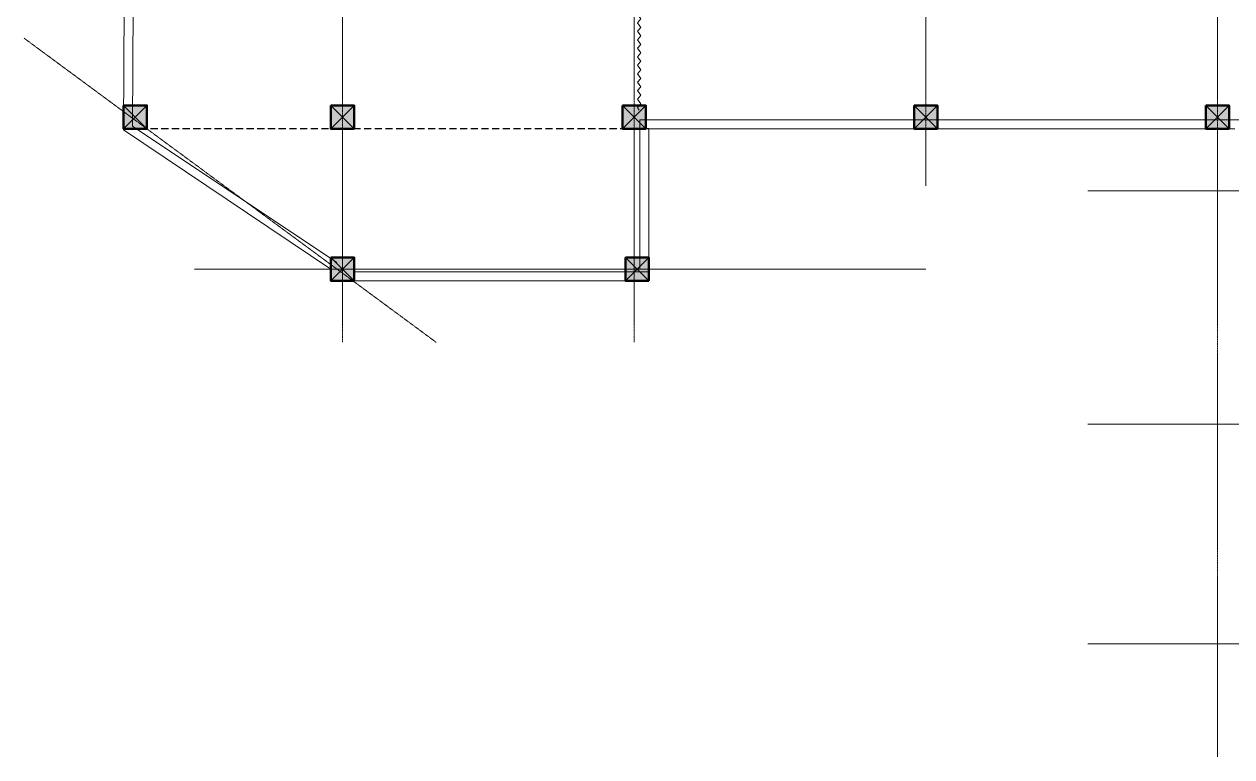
# Model space of a CAD drawing. Header units: millimetres. Extents: x 2402294 to 3337895, y 3394997 to 3969149.
# Drawn here: x 2498874 to 2529930, y 3730783 to 3749619 of the extents above; entities that cross this region are included whole.
import ezdxf

# ---------------------------------------------------------------- set-up
doc = ezdxf.new("R2010")
doc.units = ezdxf.units.MM
doc.header["$MEASUREMENT"] = 0
doc.linetypes.add('CENTER', pattern=[2, 1.25, -0.25, 0.25, -0.25])
doc.linetypes.add('DASHED', pattern=[0.75, 0.5, -0.25])
for name, color, linetype, lineweight in [('centreline', 52, 'CENTER', 5), ('Column-0.5', 14, 'Continuous', 50), ('Hatch', 9, 'Continuous', 9), ('stairs', 6, 'Continuous', 25), ('WALL 0.2', 7, 'Continuous', 20), ('wall 0.4', 7, 'Continuous', 40), ('WINDOW', 152, 'Continuous', 30)]:
    doc.layers.add(name, color=color, linetype=linetype, lineweight=lineweight)
doc.linetypes.add('ZIGZAG', pattern='A,0.0001,-0.2,[131,ltypeshp.shx,S=0.2,R=0,X=-0.2,Y=0],-0.4,[131,ltypeshp.shx,S=0.2,R=180,X=0.2,Y=0],-0.2', length=0.8001)

# ---------------------------------------------------------------- blocks, each defined once
blk = doc.blocks.new('2ft column')
at = {"layer": 'Hatch', "ltscale": 5}
h = blk.add_hatch(color=256, dxfattribs=at)
h.dxf.hatch_style = 1
h.paths.add_polyline_path([(2207385, 4176559), (2207985, 4176559), (2207985, 4175959), (2207385, 4175959)])
at = {"layer": 'Column-0.5', "ltscale": 5}
blk.add_lwpolyline([(2207385, 4176559), (2207985, 4176559), (2207985, 4175959), (2207385, 4175959)], close=True, dxfattribs=at)
at = {"layer": 'Defpoints', "ltscale": 5}
for points in [[(2207985, 4176559), (2207385, 4175959)], [(2207985, 4175959), (2207385, 4176559)]]:
    blk.add_lwpolyline(points, dxfattribs=at)
blk = doc.blocks.new('main grid')
at = {"layer": 'centreline', "ltscale": 5}
for p, q in [((2518911, 4018930), (2518911, 3987284)), ((2526411, 4018930), (2526411, 3987284)), ((2533911, 4018930), (2533911, 3991299)), ((2541411, 4018930), (2541411, 3976624)), ((2559988, 3991172), (2538074, 3991172)), ((2533911, 3989164), (2515100, 3989164)), ((2559988, 3985172), (2538074, 3985172)), ((2559988, 3979531), (2538074, 3979531))]:
    blk.add_line(p, q, dxfattribs=at)
blk.add_lwpolyline([(2510725, 3995097), (2521316, 3987284)], dxfattribs=at)
at = {"layer": 'Hatch'}
for p in [(305895, -183187), (311226, -183187), (318726, -183187), (326226, -183187), (333726, -183187), (311226, -187095), (318801, -187095)]:
    blk.add_blockref('2ft column', p, dxfattribs=at)

msp = doc.modelspace()

# ---------------------------------------------------------------- linework, layer by layer
at = {"layer": 'stairs', "linetype": 'DASHED', "ltscale": 366}
msp.add_lwpolyline([(2514934.8, 3746931.2), (2501428.9, 3746931.2)], dxfattribs=at)
at = {"layer": 'WALL 0.2', "ltscale": 5}
for p, q in [((2514704.8, 3747161.2), (2530239.8, 3747161.2)), ((2514704.8, 3743323), (2514704.8, 3747161.2)), ((2514934.8, 3746931.2), (2530009.8, 3746931.2)), ((2514934.8, 3743323), (2514934.8, 3746931.2)), ((2507359.8, 3743253), (2514934.8, 3743253)), ((2507359.8, 3743023), (2514934.8, 3743023))]:
    msp.add_line(p, q, dxfattribs=at)
for points in [[(2506759.8, 3743323), (2501428.6, 3746898.9), (2501448.5, 3750102.8)], [(2506915, 3743492.7), (2501659.7, 3746999.3), (2501678.5, 3750100.4)]]:
    msp.add_lwpolyline(points, dxfattribs=at)
at = {"layer": 'WINDOW', "linetype": 'ZIGZAG', "lineweight": 20, "ltscale": 0.5}
for points in [[(2514690.5, 3750031.2), (2514732.9, 3749975.3), (2514647.9, 3749874.3), (2514730.8, 3749754.5), (2514647.9, 3749655.9), (2514730.8, 3749536.1), (2514647.9, 3749437.6), (2514730.8, 3749317.8), (2514647.9, 3749219.2), (2514730.8, 3749099.4), (2514647.9, 3749000.8), (2514730.8, 3748881), (2514647.9, 3748782.4), (2514690.5, 3748720.9)], [(2514690.5, 3748720.9), (2514732.9, 3748665), (2514647.9, 3748564), (2514730.8, 3748444.2), (2514647.9, 3748345.6), (2514730.8, 3748225.8), (2514647.9, 3748127.3), (2514730.8, 3748007.5), (2514647.9, 3747908.9), (2514730.8, 3747789.1), (2514647.9, 3747690.5), (2514730.8, 3747570.7), (2514647.9, 3747472.1), (2514690.5, 3747410.6)]]:
    msp.add_lwpolyline(points, dxfattribs=at)

# ---------------------------------------------------------------- block references
at = {"layer": 'wall 0.4'}
msp.add_blockref('main grid', (-11851, -245840.7), dxfattribs=at)

doc.saveas('drawing.dxf')
